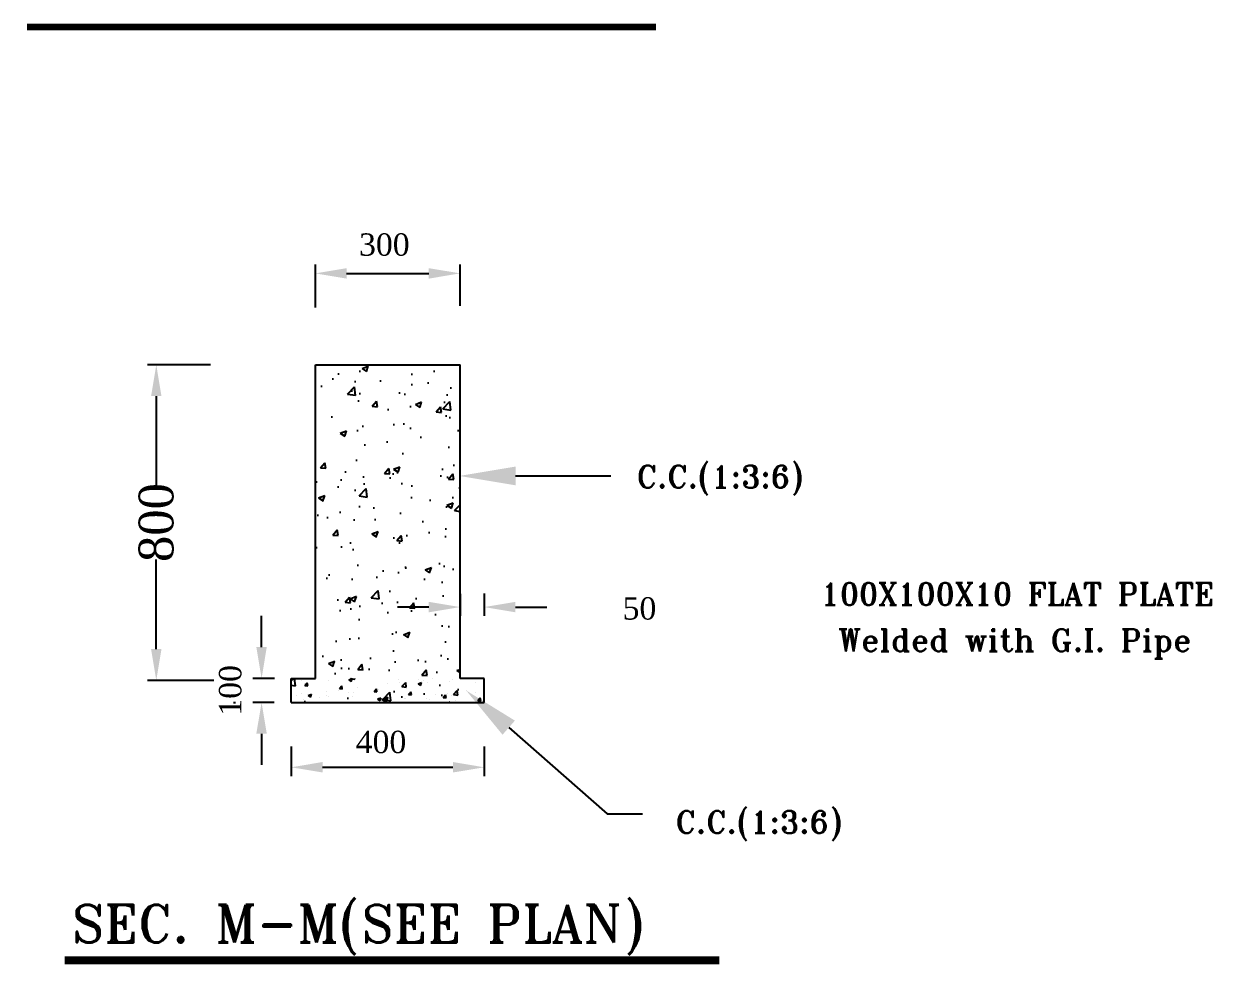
# Model space of a CAD drawing. Extents: x -545075 to 1728153, y -708141 to -305611.
# Drawn here: x 1033567 to 1046861, y -632972 to -622442 of the extents above; entities that cross this region are included whole.
import ezdxf

# ---------------------------------------------------------------- set-up
doc = ezdxf.new("R2010")
doc.units = 0
doc.header["$MEASUREMENT"] = 0
doc.layers.get('0').update_dxf_attribs({"linetype": 'CONTINUOUS'})
doc.layers.get('DEFPOINTS').update_dxf_attribs({"linetype": 'CONTINUOUS'})
doc.layers.add('LINE', color=7, linetype='CONTINUOUS')
doc.styles.add('BIG', font='ROMANT.SHX')
doc.styles.get("Standard").update_dxf_attribs({"font": 'times.ttf', "height": 250})
doc.dimstyles.new('3', dxfattribs={"dimtxt": 225, "dimasz": 350, "dimexe": 100, "dimexo": 25, "dimgap": 9, "dimtad": 0, "dimdec": 0, "dimzin": 0, "dimdsep": 46, "dimtxsty": 'Standard', "dimcen": 0, "dimclrt": 256, "dimadec": 0, "dimazin": 0, "dimtfac": 1, "dimtdec": 0, "dimtofl": 0, "dimtmove": 2, "dimatfit": 3, "dimfxl": 1, "dimtolj": 1, "dimtzin": 0, "dimarcsym": 0})

# ---------------------------------------------------------------- blocks, each defined once
blk = doc.blocks.new('*D54')
at = {"layer": 'DEFPOINTS', "color": 0, "lineweight": -2}
for p in [(1036562, -630508), (1038722, -630508), (1038722, -630767)]:
    blk.add_point(p, dxfattribs=at)
at = {"layer": 'LINE', "color": 0, "lineweight": -2}
for p, q in [((1036562, -630533), (1036562, -630867)), ((1038722, -630533), (1038722, -630867)), ((1036912, -630767), (1038372, -630767))]:
    blk.add_line(p, q, dxfattribs=at)
for points in [[(1036912, -630708), (1036912, -630825), (1036562, -630767)], [(1038372, -630708), (1038372, -630825), (1038722, -630767)]]:
    blk.add_solid(points, dxfattribs=at)
at = {"layer": 'LINE', "insert": (1037567, -630485), "char_height": 250, "attachment_point": 5}
blk.add_mtext('\\A1;400', dxfattribs=at)
blk = doc.blocks.new('*D55')
at = {"layer": 'DEFPOINTS', "color": 0, "lineweight": -2}
for p in [(1038452, -625237), (1036832, -625646), (1038452, -625625)]:
    blk.add_point(p, dxfattribs=at)
at = {"layer": 'LINE', "color": 0, "lineweight": -2}
for p, q in [((1036832, -625621), (1036832, -625137)), ((1038452, -625600), (1038452, -625137)), ((1037182, -625237), (1038102, -625237))]:
    blk.add_line(p, q, dxfattribs=at)
for points in [[(1037182, -625179), (1037182, -625296), (1036832, -625237)], [(1038102, -625179), (1038102, -625296), (1038452, -625237)]]:
    blk.add_solid(points, dxfattribs=at)
at = {"layer": 'LINE', "insert": (1037604, -624916), "char_height": 250, "attachment_point": 5}
blk.add_mtext('\\A1;300', dxfattribs=at)
blk = doc.blocks.new('*X36')
at = {"color": 0}
for p, q in [((-6191.9, -26905.4), (-6191.9, -26905.4)), ((-6135.4, -26904.3), (-6135.4, -26904.3)), ((-6094.1, -26903.2), (-6087.1, -26900.5)), ((-6094.1, -26903.2), (-6089.1, -26906.6)), ((-6090.5, -26900.4), (-6090.2, -26900.1)), ((-6090.5, -26900.4), (-6081.6, -26901.8)), ((-6089.1, -26906.6), (-6087.1, -26900.5)), ((-6081.6, -26901.8), (-6081.8, -26900.1)), ((-5991.8, -26901.9), (-5991.8, -26901.9)), ((-5950.5, -26903.3), (-5950.5, -26903.3)), ((-5938.5, -26904.2), (-5938.5, -26904.2)), ((-5920.5, -26900.4), (-5920.5, -26900.4)), ((-5885.1, -26906.4), (-5885.1, -26906.4)), ((-5879.6, -26902.1), (-5879.6, -26902.1)), ((-6185.9, -26910.7), (-6185.9, -26910.7)), ((-6185, -26914.8), (-6180.2, -26909.1)), ((-6185, -26914.8), (-6179.1, -26915.4)), ((-6179.1, -26915.4), (-6180.2, -26909.1)), ((-6139.5, -26928.2), (-6139.5, -26928.2)), ((-6114.4, -26924.9), (-6114.4, -26924.9)), ((-6113.3, -26921.1), (-6108.5, -26915.4)), ((-6113.3, -26921.1), (-6107.3, -26921.6)), ((-6107.4, -26921.6), (-6108.5, -26915.4)), ((-6095.4, -26930.4), (-6095.4, -26930.4)), ((-6084.7, -26930.1), (-6084.7, -26930.1)), ((-6076.6, -26919.9), (-6076.6, -26919.9)), ((-6041.6, -26927.4), (-6036.8, -26921.6)), ((-6041.6, -26927.4), (-6035.6, -26927.9)), ((-6037.1, -26920.4), (-6037.1, -26920.4)), ((-6035.6, -26927.9), (-6036.8, -26921.6)), ((-6033.4, -26923.1), (-6033.4, -26923.1)), ((-6013.4, -26911.6), (-6013.4, -26911.6)), ((-5988.4, -26908.3), (-5988.4, -26908.3)), ((-5983.8, -26917), (-5976, -26908.8)), ((-5983.8, -26917), (-5974.9, -26918.3)), ((-5982.9, -26916.7), (-5982.9, -26916.7)), ((-5978.8, -26910.4), (-5978.8, -26910.4)), ((-5974.9, -26918.3), (-5976, -26908.8)), ((-5969.9, -26933.7), (-5965, -26927.9)), ((-5963.9, -26934.2), (-5965.1, -26927.9)), ((-5950.4, -26911.2), (-5943.4, -26908.5)), ((-5950.4, -26911.2), (-5945.4, -26914.6)), ((-5945.4, -26914.6), (-5943.4, -26908.5)), ((-5930.9, -26909.2), (-5930.9, -26909.2)), ((-5888.6, -26931.1), (-5888.6, -26931.1)), ((-5877.1, -26933.5), (-5869.3, -26925.4)), ((-5868.2, -26934.9), (-5869.3, -26925.4)), ((-5850.7, -26926.1), (-5850.7, -26926.1)), ((-5831.7, -26908.7), (-5831.7, -26908.7)), ((-5830.3, -26929), (-5830.3, -26929)), ((-6202.6, -26936.5), (-6202.6, -26936.5)), ((-6193, -26932.5), (-6193, -26932.5)), ((-6187.2, -26944), (-6187.2, -26944)), ((-6178.1, -26935.5), (-6171.1, -26932.8)), ((-6178.1, -26935.5), (-6173.1, -26938.8)), ((-6173.1, -26938.8), (-6171.1, -26932.8)), ((-6153.8, -26940.4), (-6153.8, -26940.4)), ((-6139.6, -26934.8), (-6139.6, -26934.8)), ((-6136.6, -26937.6), (-6136.6, -26937.6)), ((-6086.2, -26937), (-6086.2, -26937)), ((-6034.4, -26943.5), (-6027.4, -26940.8)), ((-6034.4, -26943.5), (-6029.4, -26946.8)), ((-6032.8, -26939.3), (-6032.8, -26939.3)), ((-6029.4, -26946.8), (-6027.4, -26940.8)), ((-6014.7, -26947.7), (-6014.7, -26947.7)), ((-5984.1, -26950), (-5984.1, -26950)), ((-5979.4, -26941.6), (-5979.4, -26941.6)), ((-5976.8, -26942.7), (-5976.8, -26942.7)), ((-5969.9, -26933.7), (-5963.9, -26934.2)), ((-5932.1, -26942.5), (-5932.1, -26942.5)), ((-5926.1, -26943.8), (-5926.1, -26943.8)), ((-5913.7, -26934.4), (-5913.7, -26934.4)), ((-5898.1, -26939.9), (-5893.3, -26934.2)), ((-5898.1, -26939.9), (-5892.2, -26940.5)), ((-5892.2, -26940.5), (-5893.3, -26934.2)), ((-5887, -26950.1), (-5883.7, -26948.8)), ((-5884.1, -26950.1), (-5883.7, -26948.8)), ((-5880.8, -26935.4), (-5880.8, -26935.4)), ((-5877.1, -26933.5), (-5868.2, -26934.9)), ((-5872.7, -26946.1), (-5872.7, -26946.1)), ((-5866.3, -26950), (-5866.3, -26950)), ((-5826.4, -26946.2), (-5821.6, -26940.5)), ((-5826.4, -26946.2), (-5820.4, -26946.7)), ((-5820.5, -26946.7), (-5821.6, -26940.5)), ((-5819.3, -26948.3), (-5819.3, -26948.3))]:
    blk.add_line(p, q, dxfattribs=at)
blk = doc.blocks.new('*D56')
at = {"layer": 'DEFPOINTS', "color": 0, "lineweight": -2}
for p in [(1038452, -628801), (1038722, -628798), (1038722, -628973)]:
    blk.add_point(p, dxfattribs=at)
at = {"layer": 'LINE', "color": 0, "lineweight": -2}
for p, q in [((1038452, -628826), (1038452, -629073)), ((1038722, -628823), (1038722, -629073)), ((1038102, -628973), (1037752, -628973)), ((1039072, -628973), (1039422, -628973))]:
    blk.add_line(p, q, dxfattribs=at)
for points in [[(1038102, -628915), (1038102, -629032), (1038452, -628973)], [(1039072, -628915), (1039072, -629032), (1038722, -628973)]]:
    blk.add_solid(points, dxfattribs=at)
at = {"layer": 'LINE', "insert": (1040460, -628990), "char_height": 250, "attachment_point": 5}
blk.add_mtext('\\A1;50', dxfattribs=at)
blk = doc.blocks.new('*D58')
at = {"layer": 'DEFPOINTS', "color": 0, "lineweight": -2}
for p in [(1035682, -626261), (1035051, -629794), (1035722, -629794)]:
    blk.add_point(p, dxfattribs=at)
at = {"layer": 'LINE', "color": 0, "lineweight": -2}
for p, q in [((1035657, -626261), (1034951, -626261)), ((1035051, -626611), (1035051, -627614)), ((1035051, -629444), (1035051, -628441)), ((1035697, -629794), (1034951, -629794))]:
    blk.add_line(p, q, dxfattribs=at)
for points in [[(1034993, -626611), (1035109, -626611), (1035051, -626261)], [(1034993, -629444), (1035109, -629444), (1035051, -629794)]]:
    blk.add_solid(points, dxfattribs=at)
at = {"layer": 'LINE', "insert": (1035051, -628027), "char_height": 250, "attachment_point": 5, "rotation": 90}
blk.add_mtext('\\A1;{\\H1.56x;800}', dxfattribs=at)
blk = doc.blocks.new('*D61')
at = {"layer": 'DEFPOINTS', "color": 0, "lineweight": -2}
for p in [(1036399, -629771), (1036230, -630041), (1036395, -630041)]:
    blk.add_point(p, dxfattribs=at)
at = {"layer": 'LINE', "color": 0, "lineweight": -2}
for p, q in [((1036230, -629421), (1036230, -629071)), ((1036374, -629771), (1036130, -629771)), ((1036370, -630041), (1036130, -630041)), ((1036230, -630391), (1036230, -630741))]:
    blk.add_line(p, q, dxfattribs=at)
for points in [[(1036171, -629421), (1036288, -629421), (1036230, -629771)], [(1036171, -630391), (1036288, -630391), (1036230, -630041)]]:
    blk.add_solid(points, dxfattribs=at)
at = {"layer": 'LINE', "insert": (1035880, -629906), "char_height": 250, "attachment_point": 5, "rotation": 90}
blk.add_mtext('\\A1;100', dxfattribs=at)

msp = doc.modelspace()

# ---------------------------------------------------------------- hatches: boundary and pattern name
at = {"layer": 'LINE'}
h = msp.add_hatch(dxfattribs=at)
h.set_pattern_fill('AR-CONC', color=256, scale=100, style=0)
h.set_pattern_definition([(50, (358337.96, -97375.8), (717.2602, -62.75213), [75, -825]), (355, (358337.96, -97375.8), (-138.75133, 752.19213), [60, -660]), (100.4514, (358397.7, -97381.06), (578.5094, 689.43954), [63.7402, -701.1421]), (46.1842, (358338, -97175.8), (1067.24105, -165.519), [112.5, -1237.5]), (96.6356, (358426.9, -97189.6), (934.6627, 974.1179), [95.6103, -1051.713]), (351.1842, (358338, -97175.8), (934.662, 974.1186), [90, -990]), (21, (358437.96, -97225.8), (596.90705, -402.6189), [75, -825]), (326, (358437.96, -97225.8), (243.31533, 725.15005), [60, -660]), (71.4514, (358487.7, -97259.4), (840.22263, 322.5305), [63.7402, -701.1421]), (37.5, (358337.96, -97375.83), (12.159855, 332.893854), [0, -652, 0, -670, 0, -662.5]), (7.5, (358337.96, -97375.83), (263.06954, 394.41171), [0, -382, 0, -637, 0, -252.5]), (327.5, (358114.96, -97375.83), (533.82244, -22.55487), [0, -250, 0, -780, 0, -1035]), (317.5, (358014.96, -97375.83), (583.18617, 100.10498), [0, -325, 0, -518, 0, -735])])
h.paths.add_polyline_path([(1038451.658, -626260.978), (1037722.658, -626260.978), (1036831.658, -626260.978), (1036831.658, -629770.978), (1036561.658, -629770.978), (1036561.658, -630040.978), (1038721.658, -630040.978), (1038721.658, -629770.978), (1038451.658, -629770.978)])

# ---------------------------------------------------------------- linework, layer by layer
for p, q in [((1036831.658, -629770.978), (1036831.658, -626260.978)), ((1036831.658, -626260.978), (1037722.658, -626260.978)), ((1037722.658, -626260.978), (1038451.658, -626260.978)), ((1038451.658, -629770.978), (1038451.658, -626260.978)), ((1036561.658, -629770.978), (1036831.658, -629770.978)), ((1036561.658, -630040.978), (1036561.658, -629770.978)), ((1038721.658, -629770.978), (1038451.658, -629770.978)), ((1038721.658, -630040.978), (1038721.658, -629770.978)), ((1035916.76, -630040.978), (1035938.657, -630040.978)), ((1036561.658, -630040.978), (1038721.658, -630040.978))]:
    msp.add_line(p, q, dxfattribs=at)
at = {"layer": 'LINE', "color": 5}
for p, q in [((1039073.04, -627504.998), (1040139.065, -627504.998)), ((1038996.257, -630323.161), (1040099.622, -631287.625)), ((1040099.622, -631287.625), (1040494.047, -631287.625))]:
    msp.add_line(p, q, dxfattribs=at)
at = {"layer": 'LINE'}
for points, const_width in [([(1033604.834, -622479.881), (1040645.582, -622479.881)], 75), ([(1034024.228, -632927.04), (1041355.32, -632927.04)], 90)]:
    msp.add_lwpolyline(points, dxfattribs=dict(at, const_width=const_width))
at = {"layer": 'LINE', "color": 5}
for points in [[(1039073.04, -627609.998), (1039073.04, -627399.998), (1038443.04, -627504.998)], [(1038927.154, -630402.216), (1039065.36, -630244.106), (1038521.925, -629908.542)]]:
    msp.add_solid(points, dxfattribs=at)

# ---------------------------------------------------------------- block references
at = {"layer": 'LINE', "xscale": 5.399999999906868, "yscale": 5.399999999906868, "zscale": 5.399999999999999}
msp.add_blockref('*X36', (1070113.595, -484510.576), dxfattribs=at)

# ---------------------------------------------------------------- texts
at = {"layer": 'LINE', "style": 'BIG'}
for s, height, p in [('C.C.(1:3:6)', 250, (1040430.494, -627638.418)), (' 100X100X10 FLAT PLATE ', 250, (1042318.245, -628952.787)), ('Welded with G.I. Pipe', 250, (1042684.771, -629469.122)), ('C.C.(1:3:6)', 250, (1040865.569, -631505.931)), ('SEC. M-M(SEE PLAN)', 420, (1034108.829, -632727.936))]:
    msp.add_text(s, height=height, dxfattribs=at).set_placement(p)

# ---------------------------------------------------------------- dimensions: what is measured, and where the dimension line sits
at = {"layer": 'LINE'}
for base, p1, p2, text, picture, middle in [((1038451.658, -625237.267), (1036831.658, -625646.049), (1038451.658, -625624.535), '300', '*D55', (1037603.61, -624916.105)), ((1038721.658, -628973.402), (1038451.658, -628801.284), (1038721.658, -628797.864), '50', '*D56', (1040459.989, -628990.464)), ((1038721.658, -630766.576), (1036561.658, -630508.398), (1038721.658, -630508.398), '400', '*D54', (1037567.467, -630484.714))]:
    dim = msp.add_linear_dim(base=base, p1=p1, p2=p2, text=text, dimstyle='3', override={"dimtxt": 350}, dxfattribs=at)
    dim.commit()
    dim.dimension.update_dxf_attribs({"geometry": picture, "text_midpoint": middle, "dimtype": 160})
dim = msp.add_linear_dim(base=(1035050.992, -629793.92), p1=(1035682.07, -626260.978), p2=(1035721.513, -629793.92), angle=90, text='{\\H1.56x;800}', dimstyle='3', dxfattribs=at)
dim.commit()
dim.dimension.update_dxf_attribs({"geometry": '*D58', "text_midpoint": (1035050.992, -628027.449)})
dim = msp.add_linear_dim(base=(1036229.583, -630040.978), p1=(1036398.508, -629770.978), p2=(1036395.38, -630040.978), angle=90, text='100', dimstyle='3', override={"dimtxt": 350}, dxfattribs=at)
dim.commit()
dim.dimension.update_dxf_attribs({"geometry": '*D61', "text_midpoint": (1035879.583, -629905.978)})

doc.saveas('drawing.dxf')
